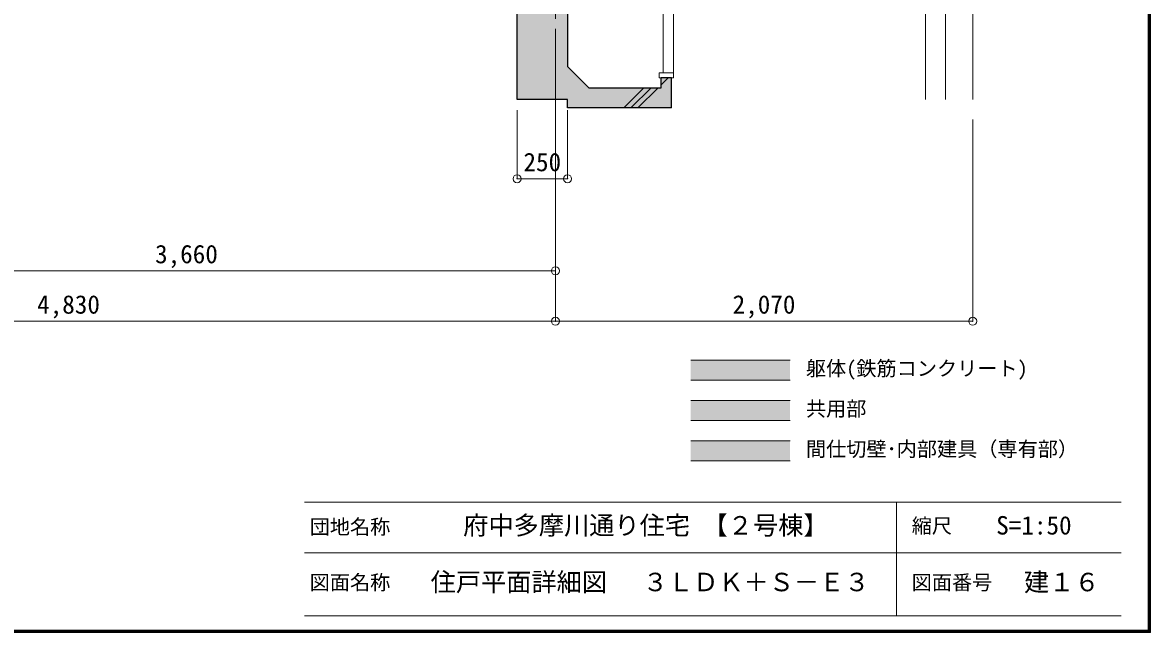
# Model space of a CAD drawing. Units: millimetres at full size, sheet at 1:50. Extents: x -9674 to 9699, y -6794 to 6791.
# Drawn here: x 4104 to 9699, y -6794 to -3768 of the extents above; entities that cross this region are included whole.
import ezdxf
from ezdxf.enums import TextEntityAlignment as Align

# ---------------------------------------------------------------- set-up
doc = ezdxf.new("R2010")
doc.units = ezdxf.units.MM
doc.header["$LTSCALE"] = 50
doc.header["$PDMODE"] = 32
doc.header["$PDSIZE"] = 40
doc.linetypes.add('CHAIN2', pattern=[12, 9, -1, 1, -1])
for name, color, linetype, lineweight in [('0-0_図面枠', 7, 'Continuous', 9), ('0-1_タイトル', 7, 'Continuous', 9), ('1-0_芯', 7, 'CHAIN2', 9), ('1-1_躯体', 2, 'Continuous', 25), ('1-3_建具', 3, 'Continuous', 18), ('1-6_ﾊﾞﾙｺﾆｰ・階段', 7, 'Continuous', 9), ('1-8_ハッチ', 4, 'Continuous', 9), ('1-B_寸法', 7, 'Continuous', 9)]:
    doc.layers.add(name, color=color, linetype=linetype, lineweight=lineweight)
doc.layers.add('4-0', color=1, linetype='Continuous')
doc.styles.add('ＭＳ ゴシック', font='')
doc.styles.get('ＭＳ ゴシック').set_extended_font_data('MS Gothic')

msp = doc.modelspace()

# ---------------------------------------------------------------- linework, layer by layer
at = {"layer": '0-0_図面枠'}
for p, q in [((9688.35, -6783.35), (9688.35, 6780.85)), ((9690.11, -6785.11), (9690.11, 6782.61)), ((9691.87, -6786.88), (9691.87, 6784.38)), ((9693.64, 6786.14), (9693.64, -6788.64)), ((9695.4, -6790.4), (9695.4, 6787.9)), ((9697.16, -6792.16), (9697.16, 6789.66)), ((-9673.92, -6793.93), (9698.92, -6793.93)), ((-9672.16, -6792.16), (9697.16, -6792.16)), ((-9670.4, -6790.4), (9695.4, -6790.4)), ((9693.64, -6788.64), (-9668.64, -6788.64)), ((-9666.87, -6786.88), (9691.87, -6786.88)), ((-9665.11, -6785.11), (9690.11, -6785.11)), ((-9663.35, -6783.35), (9688.35, -6783.35))]:
    msp.add_line(p, q, dxfattribs=at)
msp.add_lwpolyline([(9698.92, -6793.93), (9698.92, 6791.43), (-9673.92, 6791.43)], dxfattribs=at)
at = {"layer": '0-1_タイトル'}
for p, q in [((5503.35, -6148.35), (7653.35, -6148.35)), ((7653.35, -6148.35), (9553.35, -6148.35)), ((8439.55, -6148.35), (8439.55, -6710.85)), ((5503.35, -6398.35), (9553.35, -6398.35)), ((5503.35, -6710.85), (9553.35, -6710.85))]:
    msp.add_line(p, q, dxfattribs=at)
at = {"layer": '1-0_芯'}
msp.add_line((6747.5, -4250.06), (6747.5, 4219.94), dxfattribs=at)
at = {"layer": '1-1_躯体'}
for p, q in [((6807.5, -2554.13), (6807.5, -3986)), ((6557.5, -4150.06), (6557.5, -3325.06)), ((6913.57, -4092.06), (6807.5, -3986)), ((7272.5, -4092.06), (7272.5, -4042.06)), ((7322.5, -4042.06), (7272.5, -4042.06)), ((7322.5, -4192.06), (7322.5, -4042.06)), ((6913.57, -4092.06), (7272.5, -4092.06)), ((6807.5, -4150.06), (6557.5, -4150.06)), ((6807.5, -4192.06), (6807.5, -4150.06)), ((7322.5, -4192.06), (6807.5, -4192.06))]:
    msp.add_line(p, q, dxfattribs=at)
at = {"layer": '1-3_建具', "color": 7, "lineweight": 9}
for p, q in [((7282.5, -4017.06), (7282.5, -2523.06)), ((7332.5, -2523.06), (7332.5, -4017.06)), ((7262.5, -4042.06), (7262.5, -4017.06)), ((7262.5, -4017.06), (7332.5, -4017.06)), ((7262.5, -4042.06), (7262.5, -4017.06)), ((7332.5, -4017.06), (7332.5, -4042.06)), ((7332.5, -4042.06), (7262.5, -4042.06))]:
    msp.add_line(p, q, dxfattribs=at)
at = {"layer": '1-6_ﾊﾞﾙｺﾆｰ・階段'}
for p, q in [((8817.5, -2050.06), (8817.5, -4150.06)), ((8682.5, -2091.99), (8682.5, -4150.06))]:
    msp.add_line(p, q, dxfattribs=at)
at = {"layer": '1-6_ﾊﾞﾙｺﾆｰ・階段', "color": 4}
msp.add_line((8582.5, -2123.05), (8582.5, -4150.06), dxfattribs=at)
at = {"layer": '1-8_ハッチ'}
for p, q in [((7272.5, -4076.56), (7307, -4042.06)), ((7086.29, -4192.06), (7186.29, -4092.06)), ((7121.65, -4192.06), (7221.65, -4092.06)), ((7157, -4192.06), (7257, -4092.06))]:
    msp.add_line(p, q, dxfattribs=at)
at = {"layer": '1-B_寸法'}
for p, q in [((6557.5, -4543.47), (6557.5, -4203.27)), ((6747.5, -4250.06), (6747.5, -5250.06)), ((6807.5, -4543.47), (6807.5, -4203.27)), ((8817.5, -4250.06), (8817.5, -5250.06)), ((6557.5, -4543.47), (6807.5, -4543.47)), ((3087.5, -5000.06), (6747.5, -5000.06)), ((1917.5, -5250.06), (6747.5, -5250.06)), ((6747.5, -5250.06), (8817.5, -5250.06)), ((7418.68, -5442.6), (7911.11, -5442.6)), ((7418.68, -5542.6), (7911.11, -5542.6)), ((7418.68, -5642.6), (7911.11, -5642.6)), ((7418.68, -5742.6), (7911.11, -5742.6)), ((7418.68, -5842.6), (7911.11, -5842.6)), ((7418.68, -5942.6), (7911.11, -5942.6))]:
    msp.add_line(p, q, dxfattribs=at)
at = {"layer": '1-B_寸法', "color": 3}
for p in [(6557.5, -4543.47), (6807.5, -4543.47), (6747.5, -5000.06), (6747.5, -5250.06), (8817.5, -5250.06)]:
    msp.add_point(p, dxfattribs=at)
at = {"layer": '1-B_寸法', "color": 1}
msp.add_solid([(7418.68, -5442.6), (7418.68, -5542.6), (7911.11, -5442.6), (7911.11, -5542.6)], dxfattribs=at)
at = {"layer": '1-B_寸法', "color": 2}
msp.add_solid([(7418.68, -5742.6), (7418.68, -5642.6), (7911.11, -5742.6), (7911.11, -5642.6)], dxfattribs=at)
at = {"layer": '1-B_寸法', "color": 4}
msp.add_solid([(7418.68, -5942.6), (7418.68, -5842.6), (7911.11, -5942.6), (7911.11, -5842.6)], dxfattribs=at)
at = {"layer": '4-0'}
for points in [[(6747.5, -2390.06), (6557.5, -2390.06), (6557.5, -4150.06)], [(6747.5, -2390.06), (6557.5, -4150.06), (6807.5, -4150.06)], [(6747.5, -2390.06), (6807.5, -4150.06), (6807.5, -2554.13)], [(6807.5, -4150.06), (6913.57, -4092.06), (6807.5, -3986)], [(7322.5, -4192.06), (7322.5, -4042.06), (7272.5, -4042.06)], [(7322.5, -4192.06), (7272.5, -4042.06), (7272.5, -4092.06)], [(6807.5, -4150.06), (7322.5, -4192.06), (6913.57, -4092.06)], [(7322.5, -4192.06), (7272.5, -4092.06), (6913.57, -4092.06)], [(6807.5, -4150.06), (6807.5, -4192.06), (7322.5, -4192.06)]]:
    msp.add_solid(points, dxfattribs=at)

# ---------------------------------------------------------------- texts
at = {"layer": '0-1_タイトル', "style": 'ＭＳ ゴシック'}
for s, height, p in [('府中多摩川通り住宅 【２号棟】', 91.64, (6290.2, -6335.85)), ('団地名称', 73.31, (5528.35, -6328.57)), ('縮尺', 73.31, (8514.55, -6323.35)), ('S=1:50', 91.64, (8933.95, -6335.85)), ('住戸平面詳細図', 91.64, (6128.35, -6617.1)), ('建１６', 91.64, (9071.45, -6617.1)), ('図面名称', 73.31, (5528.35, -6604.6)), ('３ＬＤＫ＋Ｓ－Ｅ３', 91.64, (7180.86, -6617.1)), ('図面番号', 73.31, (8514.55, -6604.6))]:
    msp.add_text(s, height=height, dxfattribs=at).set_placement(p, align=Align.BOTTOM_LEFT)
at = {"layer": '1-B_寸法', "style": 'ＭＳ ゴシック'}
for s, height, p in [('250', 91.64, (6588.75, -4533.47)), ('3,660', 91.64, (4761.25, -4990.06)), ('4,830', 91.64, (4176.25, -5240.06)), ('2,070', 91.64, (7626.25, -5240.06)), ('躯体(鉄筋コンクリート)', 73.31, (7990.07, -5542.6)), ('共用部', 73.31, (7990.07, -5742.6)), ('間仕切壁･内部建具（専有部）', 73.31, (7990.07, -5942.6))]:
    msp.add_text(s, height=height, dxfattribs=at).set_placement(p, align=Align.BOTTOM_LEFT)

doc.saveas('drawing.dxf')
